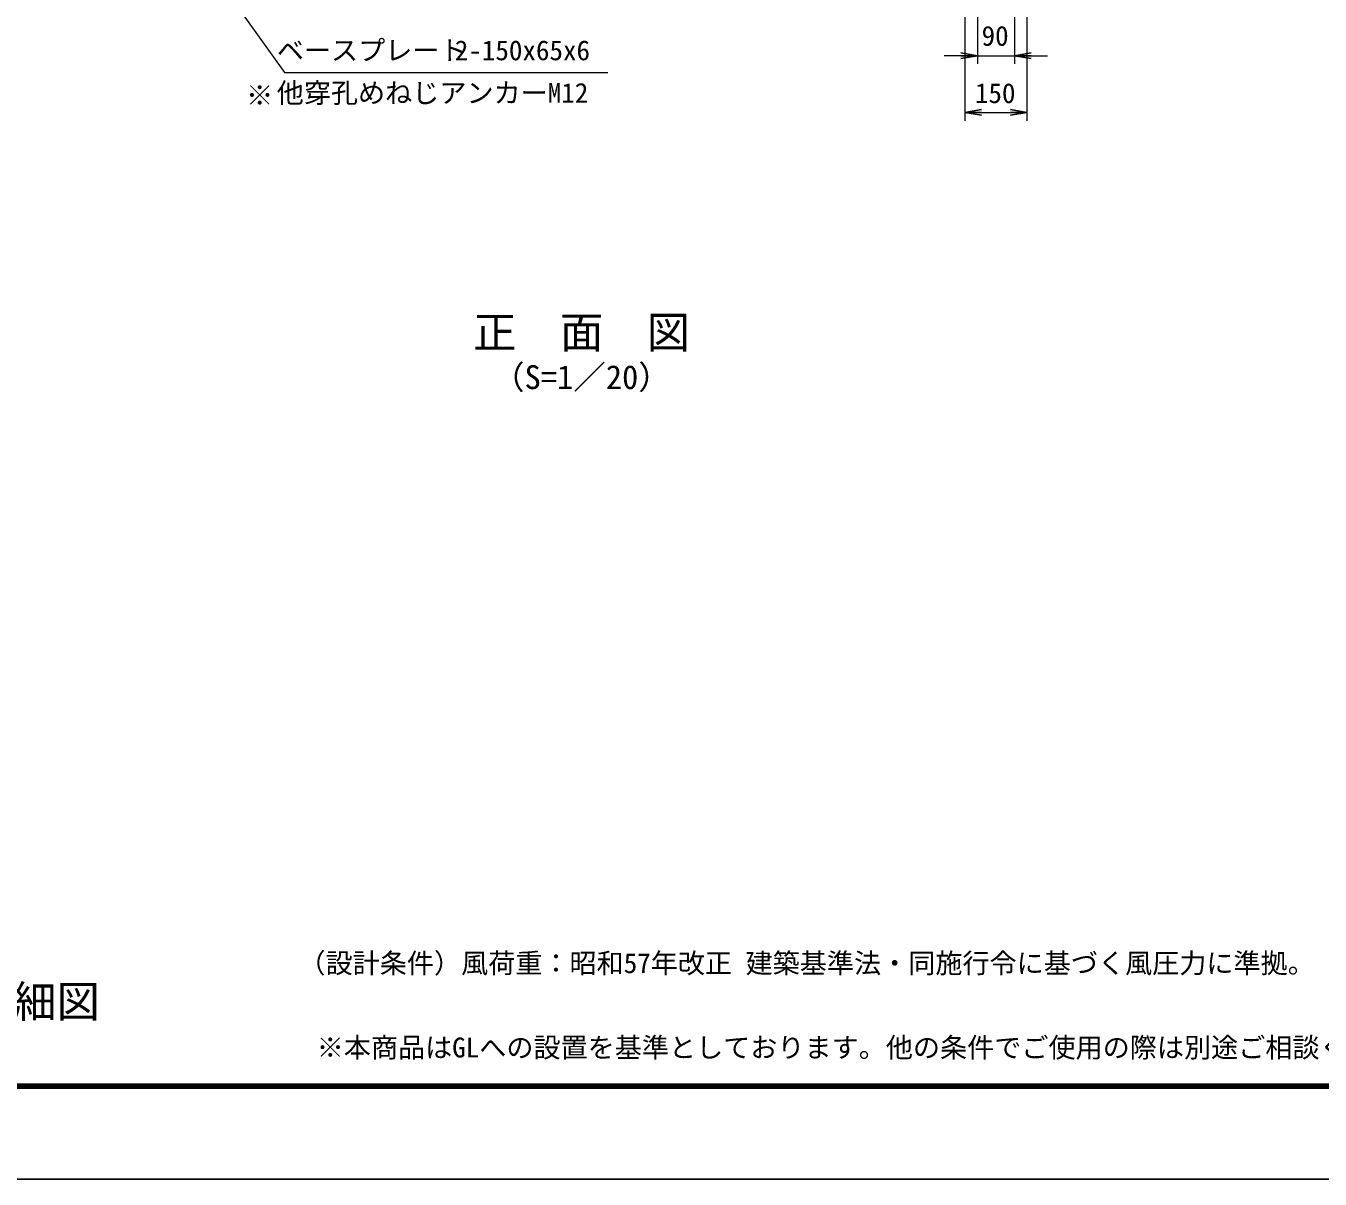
# Model space of a CAD drawing. Units: millimetres, scale not verified. Extents: x -3536 to 4864, y -2970 to 2970.
# Drawn here: x -702 to 2429, y -2970 to -179 of the extents above; entities that cross this region are included whole.
import ezdxf
from ezdxf.enums import TextEntityAlignment as Align

# ---------------------------------------------------------------- set-up
doc = ezdxf.new("R2010")
doc.units = ezdxf.units.MM
doc.header["$LTSCALE"] = 20
for name, color, linetype, lineweight in [('0-4_D-STR-TXT', 7, 'Continuous', 13), ('0-6_D-STR-DIM', 7, 'Continuous', 13), ('0-7_0', 7, 'Continuous', 25), ('0-B_D-TTL', 7, 'Continuous', 25)]:
    doc.layers.add(name, color=color, linetype=linetype, lineweight=lineweight)
doc.layers.add('0-8_D-TTL-TXT', color=7, linetype='Continuous')
doc.styles.add('ＭＳ ゴシック', font='')
doc.styles.get('ＭＳ ゴシック').set_extended_font_data('MS Gothic')

# ---------------------------------------------------------------- blocks, each defined once
blk = doc.blocks.new('_Open')
at = {"layer": '0-7_0'}
blk.add_line((-20, 3.33), (0, 0), dxfattribs=at)
blk.add_lwpolyline([(-20, -3.33), (0, 0), (-20, 0)], dxfattribs=at)

msp = doc.modelspace()

# ---------------------------------------------------------------- linework, layer by layer
at = {"layer": '0-4_D-STR-TXT'}
msp.add_lwpolyline([(-251.26, -35.68), (-279.93, -7.01), (-256.68, -39.56), (-76.64, -291.62), (698.2, -291.62), (705.4, -291.62)], dxfattribs=at)
at = {"layer": '0-6_D-STR-DIM'}
for p, q in [((1570.07, -27.01), (1570.07, -408.02)), ((1720.07, -27.01), (1720.07, -408.02)), ((1600.06, -96.11), (1600.06, -270.84)), ((1690.06, -96.11), (1690.06, -270.84)), ((1560.06, -250.84), (1520.06, -250.84)), ((1600.06, -250.84), (1690.06, -250.84)), ((1730.06, -250.84), (1770.06, -250.84)), ((1610.07, -388.02), (1680.07, -388.02))]:
    msp.add_line(p, q, dxfattribs=at)
at = {"layer": '0-B_D-TTL', "color": 2}
msp.add_lwpolyline([(-3535.68, 2970), (4864.32, 2970), (4864.32, -2970), (-3535.68, -2970)], close=True, dxfattribs=at)
at = {"layer": '0-B_D-TTL'}
for points in [[(-3265.68, 2750), (4594.32, 2750), (4594.32, -2750), (-3265.68, -2750)], [(-3263.18, 2747.5), (4591.82, 2747.5), (4591.82, -2747.5), (-3263.18, -2747.5)], [(-3260.68, 2745), (4589.32, 2745), (4589.32, -2745), (-3260.68, -2745)], [(-3258.18, 2742.5), (4586.82, 2742.5), (4586.82, -2742.5), (-3258.18, -2742.5)], [(-3255.68, 2740), (4584.32, 2740), (4584.32, -2740), (-3255.68, -2740)]]:
    msp.add_lwpolyline(points, close=True, dxfattribs=at)

# ---------------------------------------------------------------- block references
at = {"layer": '0-6_D-STR-DIM', "xscale": 2, "yscale": 2}
for p in [(1600.06, -250.84), (1720.07, -388.02)]:
    msp.add_blockref('_Open', p, dxfattribs=at)
at = {"layer": '0-6_D-STR-DIM', "xscale": 2, "yscale": 2, "rotation": 180}
for p in [(1690.06, -250.84), (1570.07, -388.02)]:
    msp.add_blockref('_Open', p, dxfattribs=at)

# ---------------------------------------------------------------- texts
at = {"layer": '0-4_D-STR-TXT', "style": 'ＭＳ ゴシック'}
for s, p in [('ベースプレート', (-95.32, -276.22)), (' 2-150x65x6', (302.85, -276.22)), ('他穿孔めねじアンカーM12', (-95.56, -379.24)), ('※', (-169.39, -385.05)), ('※本商品はGLへの設置を基準としております。他の条件でご使用の際は別途ご相談ください。', (1.26, -2689.87))]:
    msp.add_text(s, height=48.09, dxfattribs=at).set_placement(p, align=Align.BOTTOM_LEFT)
at = {"layer": '0-6_D-STR-DIM', "style": 'ＭＳ ゴシック'}
for s, p in [('90', (1610.32, -241.17)), ('150', (1594.14, -379.88))]:
    msp.add_text(s, height=48.09, dxfattribs=at).set_placement(p, align=Align.BOTTOM_LEFT)
at = {"layer": '0-8_D-TTL-TXT', "style": 'ＭＳ ゴシック'}
for s, height, p in [('正\u3000面\u3000図', 76.98, (379.97, -981.84)), ('（S=1／20）', 57.77, (425.46, -1075.03)), ('（設計条件）風荷重：昭和57年改正 建築基準法・同施行令に基づく風圧力に準拠。', 48.09, (-42.89, -2485.76)), ('両開き施錠詳細図', 76.98, (-1363.49, -2601.74))]:
    msp.add_text(s, height=height, dxfattribs=at).set_placement(p, align=Align.BOTTOM_LEFT)

doc.saveas('drawing.dxf')
